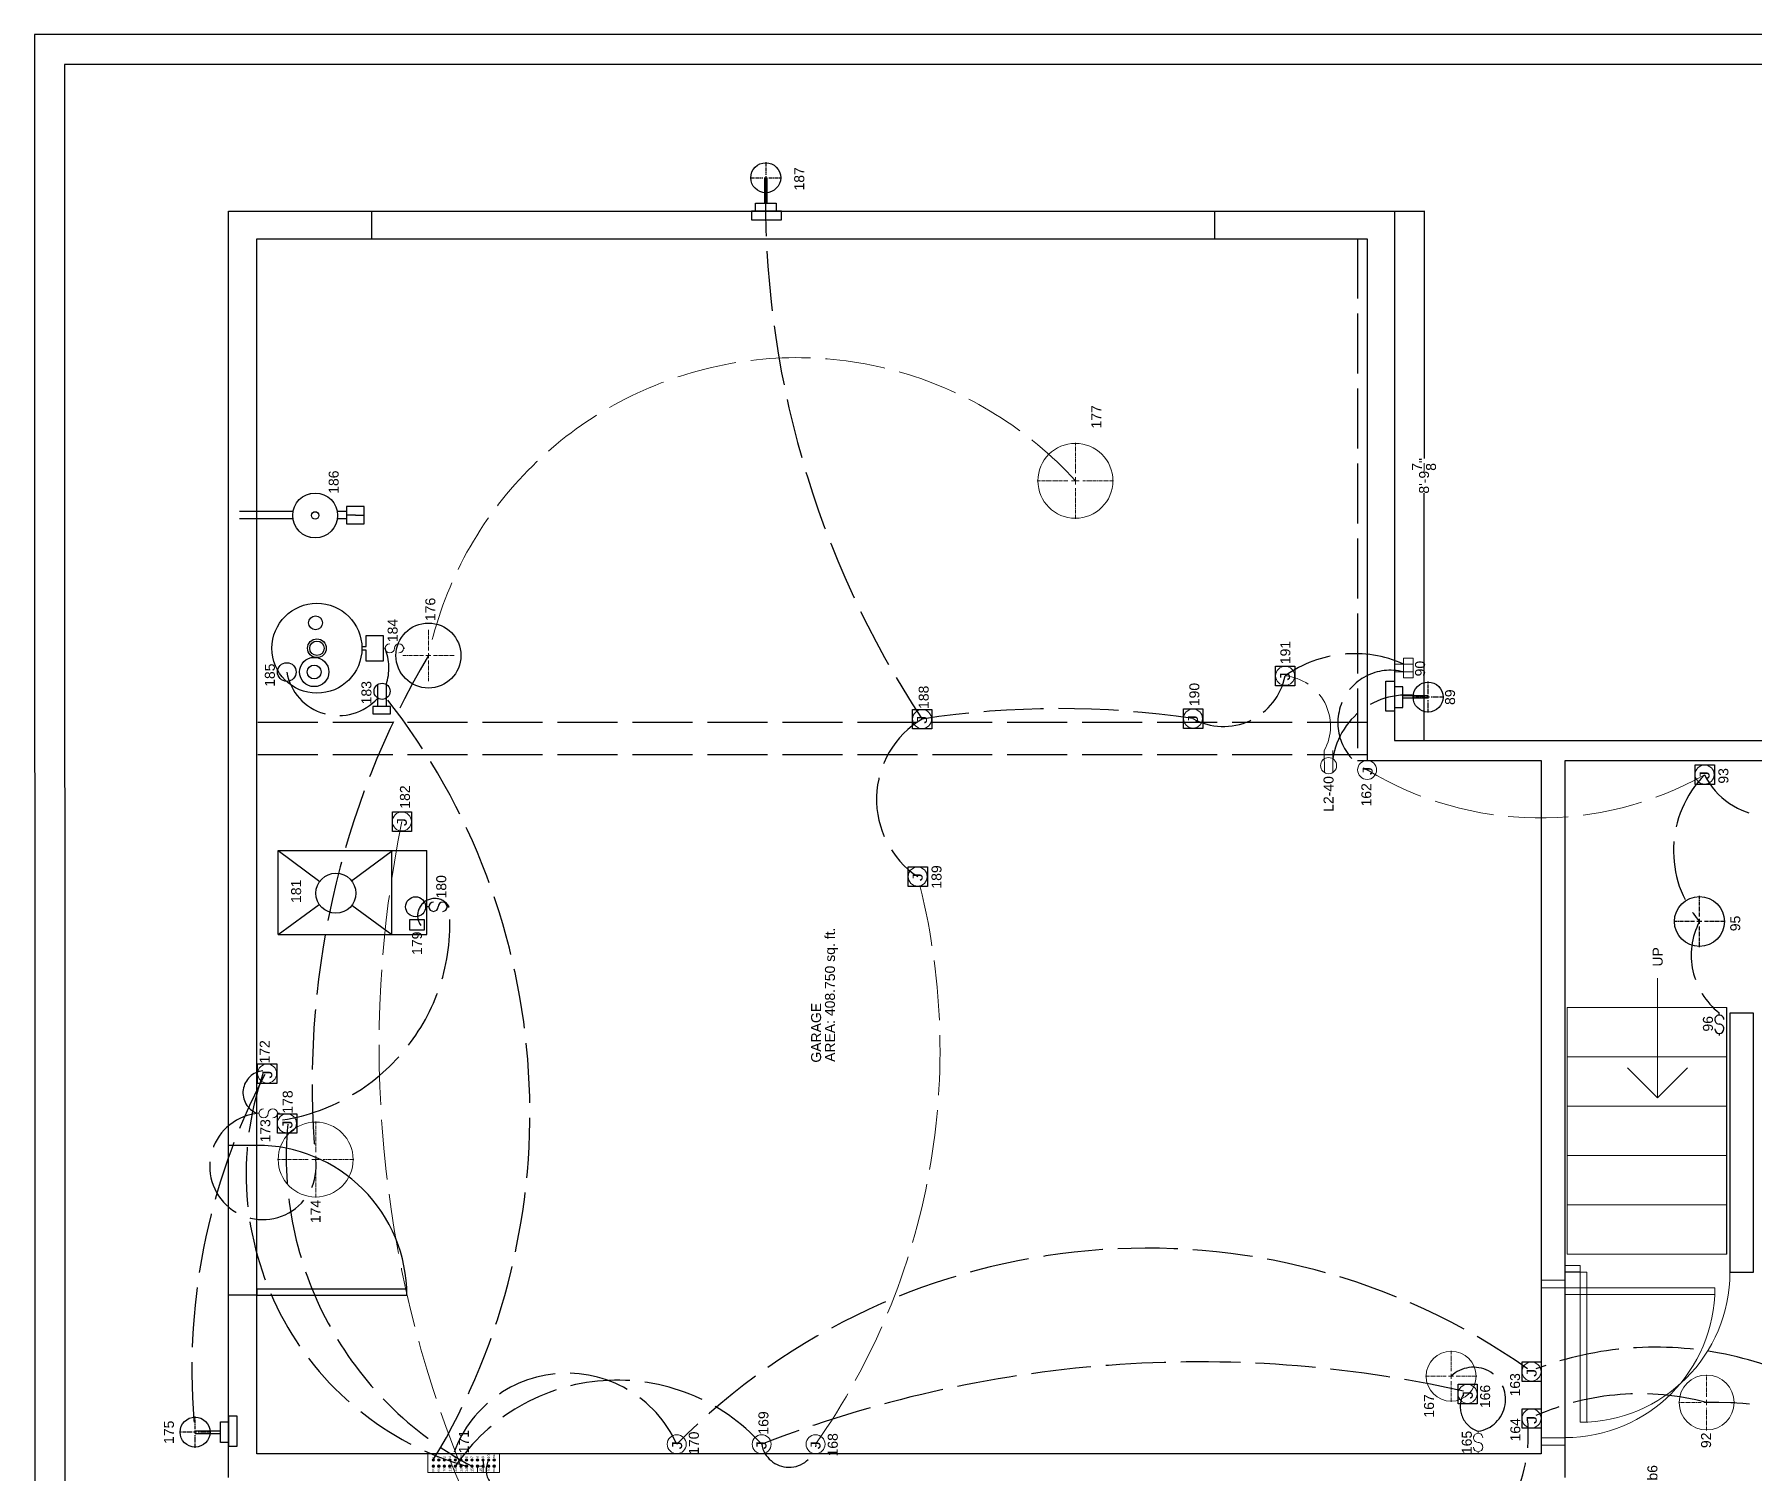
# Model space of a CAD drawing. Header units: inches. Extents: x -601 to 0, y 0 to 495.
# Drawn here: x -600.5 to -256.3, y 207.1 to 495.1 of the extents above; entities that cross this region are included whole.
import ezdxf

# ---------------------------------------------------------------- set-up
doc = ezdxf.new("R2010")
doc.units = ezdxf.units.IN
doc.header["$MEASUREMENT"] = 0
doc.linetypes.add('ACAD_ISO02W100', pattern=[15, 12, -3])
doc.linetypes.add('CENTER2', pattern=[1.125, 0.75, -0.125, 0.125, -0.125])
doc.layers.get('0').update_dxf_attribs({"color": 1, "lineweight": 9})
for name, color, linetype, lineweight in [('00-page-edge', 7, 'Continuous', 9), ('A101-Floorplan-1st-floor', 7, 'Continuous', 9), ('A101-Text', 7, 'Continuous', 9), ('E101-Electrical-1st-floor', 7, 'Continuous', 9)]:
    doc.layers.add(name, color=color, linetype=linetype, lineweight=lineweight)
doc.styles.add('Reg', font='Courier New.ttf', dxfattribs={"height": 1})
doc.styles.add('Small', font='Arial.ttf', dxfattribs={"height": 0.5})
doc.styles.get("Standard").update_dxf_attribs({"font": 'Arial.ttf', "height": 2})
doc.dimstyles.get("Standard").update_dxf_attribs({"dimtxt": 0.18, "dimasz": 0.1175, "dimexe": 0.18, "dimexo": 0.0625, "dimgap": 0.09, "dimtad": 0, "dimtoh": 1, "dimdec": 3, "dimzin": 0, "dimdsep": 46, "dimlunit": 4, "dimtxsty": 'Standard', "dimblk": 'ARCHTICK', "dimblk1": 'ARCHTICK', "dimblk2": 'ARCHTICK', "dimcen": 0.09, "dimadec": 1, "dimazin": 0, "dimtfac": 1, "dimtdec": 3, "dimtofl": 0, "dimtmove": 0, "dimatfit": 3, "dimfxl": 1, "dimtolj": 1, "dimtzin": 0, "dimarcsym": 0})

# ---------------------------------------------------------------- blocks, each defined once
blk = doc.blocks.new('*U12')
at = {"layer": 'E101-Electrical-1st-floor', "color": 0, "linetype": 'CENTER2', "lineweight": 30, "transparency": 16777216}
for p, q in [((-3.12, 0), (-0.6, 0)), ((0, 0.6), (0, 3.12)), ((0.6, 0), (3.12, 0)), ((0, -3.12), (0, -0.6))]:
    blk.add_line(p, q, dxfattribs=at)
at = {"layer": 'E101-Electrical-1st-floor', "color": 0, "linetype": 'Continuous', "lineweight": 30, "transparency": 16777216}
for p, q in [((-0.3, 0), (0.3, 0)), ((0, -0.3), (0, 0.3))]:
    blk.add_line(p, q, dxfattribs=at)
blk = doc.blocks.new('porch-led')
at = {"layer": 'E101-Electrical-1st-floor', "lineweight": 30}
for p, q in [((-2.85, 0, -84.5), (-2.85, 1.75, -84.5)), ((-2.85, 1.75, -84.5), (3.15, 1.75, -84.5)), ((3.15, 0, -84.5), (-2.85, 0, -84.5)), ((-2.08, 0, -84.5), (-2.08, -1.62, -84.5)), ((2.04, 0, -84.5), (-2.08, 0, -84.5)), ((2.04, -1.62, -84.5), (2.04, 0, -84.5)), ((3.15, 1.75, -84.5), (3.15, 0, -84.5)), ((-2.08, -1.62, -84.5), (2.04, -1.62, -84.5)), ((-0.27, -6.7, -84.5), (-0.27, -1.62, -84.5)), ((0.23, -6.7, -84.5), (0.23, -1.62, -84.5))]:
    blk.add_line(p, q, dxfattribs=at)
blk.add_circle((-0.02, -6.7, -84.5), 3, dxfattribs=at)
at = {"layer": 'E101-Electrical-1st-floor', "linetype": 'CENTER2', "lineweight": 30}
blk.add_blockref('*U12', (-0.02, -6.7, -84.5), dxfattribs=at)
blk = doc.blocks.new('driveway-area-led')
at = {"layer": 'E101-Electrical-1st-floor', "lineweight": 30}
for p, q in [((0, 2.82, -94.38), (-1.75, 2.82, -94.38)), ((-1.75, 2.82, -94.38), (-1.75, -3.18, -94.38)), ((0, -3.18, -94.38), (0, 2.82, -94.38)), ((0, 2.06, -94.38), (1.62, 2.06, -94.38)), ((0, -2.06, -94.38), (0, 2.06, -94.38)), ((1.62, 2.06, -94.38), (1.62, -2.06, -94.38)), ((6.7, 0.25, -94.38), (1.62, 0.25, -94.38)), ((-1.75, -3.18, -94.38), (0, -3.18, -94.38)), ((1.62, -2.06, -94.38), (0, -2.06, -94.38)), ((6.7, -0.25, -94.38), (1.62, -0.25, -94.38))]:
    blk.add_line(p, q, dxfattribs=at)
at = {"layer": 'E101-Electrical-1st-floor', "linetype": 'CENTER2', "lineweight": 30}
for p, q in [((6.1, 0, -94.38), (3.58, 0, -94.38)), ((6.7, 3.12, -94.38), (6.7, 0.6, -94.38)), ((9.82, 0, -94.38), (7.3, 0, -94.38)), ((6.7, -0.6, -94.38), (6.7, -3.12, -94.38))]:
    blk.add_line(p, q, dxfattribs=at)
at = {"layer": 'E101-Electrical-1st-floor', "linetype": 'Continuous', "lineweight": 30}
for p, q in [((7, 0, -94.38), (6.4, 0, -94.38)), ((6.7, 0.3, -94.38), (6.7, -0.3, -94.38))]:
    blk.add_line(p, q, dxfattribs=at)
at = {"layer": 'E101-Electrical-1st-floor', "lineweight": 30}
blk.add_circle((6.7, 0, -94.38), 3, dxfattribs=at)
blk = doc.blocks.new('lower-landing-to-garage-door')
at = {"layer": 'A101-Floorplan-1st-floor'}
for p, q in [((30, 0), (28.62, 0)), ((30, 0), (30, -30)), ((28.62, 0), (28.62, -29.97))]:
    blk.add_line(p, q, dxfattribs=at)
blk.add_arc((30, 0), 30, 180, 270, dxfattribs=at)
blk = doc.blocks.new('garage-door-exit-to-trailer')
at = {"layer": 'A101-Floorplan-1st-floor', "lineweight": 30}
for p, q in [((0, 0), (0, -30)), ((1.25, 0), (0, 0)), ((1.25, 0), (1.25, -29.97))]:
    blk.add_line(p, q, dxfattribs=at)
blk.add_arc((0, 0), 30, 270, 0, dxfattribs=at)
blk = doc.blocks.new('spandrel-door')
at = {"layer": 'A101-Floorplan-1st-floor'}
for p, q in [((0, 0), (-30, 0)), ((0, -1.38), (0, 0)), ((0, -1.38), (-29.97, -1.38))]:
    blk.add_line(p, q, dxfattribs=at)
blk.add_arc((0, 0), 30, 180, 270, dxfattribs=at)
blk = doc.blocks.new('*U73')
at = {"layer": 'E101-Electrical-1st-floor', "color": 0, "linetype": 'CENTER2', "transparency": 16777216}
for p, q in [((0, 1.1), (0, 5.62)), ((-5.62, 0), (-1.1, 0)), ((1.1, 0), (5.62, 0)), ((0, -5.62), (0, -1.1))]:
    blk.add_line(p, q, dxfattribs=at)
at = {"layer": 'E101-Electrical-1st-floor', "color": 0, "linetype": 'Continuous', "transparency": 16777216}
for p, q in [((-0.55, 0), (0.55, 0)), ((0, -0.55), (0, 0.55))]:
    blk.add_line(p, q, dxfattribs=at)
blk = doc.blocks.new('L1-landing-led-92')
at = {"layer": 'E101-Electrical-1st-floor'}
blk.add_circle((0, 0, -82.12), 5.5, dxfattribs=at)
at = {"layer": 'E101-Electrical-1st-floor', "linetype": 'CENTER2'}
blk.add_blockref('*U73', (0, 0, -82.12), dxfattribs=at)
blk = doc.blocks.new('L1-switch-165')
at = {"layer": 'E101-Electrical-1st-floor'}
for p, q in [((0.41, 0, -51.62), (0, 0, -51.62)), ((4.08, 0, -51.62), (4.49, 0, -51.62))]:
    blk.add_line(p, q, dxfattribs=at)
for centre, start, end in [((1.32, 0, -51.62), 90, 270), ((3.17, 0, -51.62), 270, 180), ((1.34, 0, -51.62), 270, 0)]:
    blk.add_arc(centre, 0.916, start, end, dxfattribs=at)
blk = doc.blocks.new('L2-duplex-40-to-porch-led')
at = {"layer": 'E101-Electrical-1st-floor'}
for p, q in [((0, 0), (-4.39, -0.01)), ((0, -1.73), (-4.38, -1.74))]:
    blk.add_line(p, q, dxfattribs=at)
blk.add_circle((-3.03, -0.86), 1.61, dxfattribs=at)
blk = doc.blocks.new('L1-switch-173')
at = {"layer": 'E101-Electrical-1st-floor'}
for p, q in [((0, -0.41, -43), (0, 0, -43)), ((0, -4.08, -43), (0, -4.49, -43))]:
    blk.add_line(p, q, dxfattribs=at)
for centre, start, end in [((0, -1.32, -43), 0, 180), ((0, -1.34, -43), 180, 270), ((0, -3.17, -43), 180, 90)]:
    blk.add_arc(centre, 0.916, start, end, dxfattribs=at)
blk = doc.blocks.new('outdoor-led-175')
at = {"layer": 'E101-Electrical-1st-floor', "linetype": 'CENTER2', "lineweight": 30}
for p, q in [((0, 7.3, -104.62), (0, 9.82, -104.62)), ((-3.12, 6.7, -104.62), (-0.6, 6.7, -104.62)), ((0, 3.58, -104.62), (0, 6.1, -104.62)), ((0.6, 6.7, -104.62), (3.12, 6.7, -104.62))]:
    blk.add_line(p, q, dxfattribs=at)
at = {"layer": 'E101-Electrical-1st-floor', "linetype": 'Continuous', "lineweight": 30}
for p, q in [((0, 6.4, -104.62), (0, 7, -104.62)), ((-0.3, 6.7, -104.62), (0.3, 6.7, -104.62))]:
    blk.add_line(p, q, dxfattribs=at)
at = {"layer": 'E101-Electrical-1st-floor', "lineweight": 30}
for p, q in [((-0.25, 6.7, -104.62), (-0.25, 1.62, -104.62)), ((0.25, 6.7, -104.62), (0.25, 1.62, -104.62)), ((-2.82, 0, -104.62), (-2.82, -1.75, -104.62)), ((3.18, 0, -104.62), (-2.82, 0, -104.62)), ((-2.06, 0, -104.62), (-2.06, 1.62, -104.62)), ((-2.06, 1.62, -104.62), (2.06, 1.62, -104.62)), ((2.06, 0, -104.62), (-2.06, 0, -104.62)), ((2.06, 1.62, -104.62), (2.06, 0, -104.62)), ((3.18, -1.75, -104.62), (3.18, 0, -104.62)), ((-2.82, -1.75, -104.62), (3.18, -1.75, -104.62))]:
    blk.add_line(p, q, dxfattribs=at)
blk.add_circle((0, 6.7, -104.62), 3, dxfattribs=at)
blk = doc.blocks.new('L1-arrow')
at = {"lineweight": 5}
for p, q in [((188.32, -365.98), (182.32, -359.98)), ((182.32, -365.98), (164.32, -365.98)), ((182.32, -365.98), (188.32, -365.98)), ((188.32, -365.98), (182.32, -371.98))]:
    blk.add_line(p, q, dxfattribs=at)
blk = doc.blocks.new('L1-ceiling-j-box-163')
at = {"layer": 'E101-Electrical-1st-floor', "lineweight": 30}
for p, q in [((-1.98, 3.77, -99.87), (0, 3.78, -99.87)), ((-1.98, -0.08, -99.87), (-1.98, 3.77, -99.87)), ((0, 3.78, -99.87), (1.93, 3.78, -99.87)), ((1.93, 3.78, -99.87), (1.93, -0.08, -99.87)), ((1.93, -0.08, -99.87), (-1.98, -0.08, -99.87))]:
    blk.add_line(p, q, dxfattribs=at)
at = {"layer": 'E101-Electrical-1st-floor'}
blk.add_circle((0, 1.88, -99.87), 1.9, dxfattribs=at)
at = {"layer": 'E101-Electrical-1st-floor', "lineweight": 5, "style": 'Reg'}
blk.add_text('J', height=2, dxfattribs=at).set_placement((-1.3, 0.86, -99.87))
blk = doc.blocks.new('L1-j-box-164')
at = {"layer": 'E101-Electrical-1st-floor', "lineweight": 30}
for p, q in [((-1.98, 0, -99.87), (-1.98, 3.85, -99.87)), ((-1.98, 3.85, -99.87), (0, 3.85, -99.87)), ((0, 3.85, -99.87), (1.93, 3.85, -99.87)), ((1.93, 3.85, -99.87), (1.93, 0, -99.87)), ((1.93, 0, -99.87), (-1.98, 0, -99.87))]:
    blk.add_line(p, q, dxfattribs=at)
at = {"layer": 'E101-Electrical-1st-floor'}
blk.add_circle((0, 1.95, -99.87), 1.9, dxfattribs=at)
at = {"layer": 'E101-Electrical-1st-floor', "lineweight": 5, "style": 'Reg'}
blk.add_text('J', height=2, dxfattribs=at).set_placement((-1.34, 0.91, -99.87))
blk = doc.blocks.new('L1-gfci-protected-j-box-162')
at = {"layer": 'E101-Electrical-1st-floor'}
blk.add_circle((0, 0, -48.75), 1.9, dxfattribs=at)
at = {"layer": 'E101-Electrical-1st-floor', "lineweight": 5, "style": 'Reg'}
blk.add_text('J', height=2, dxfattribs=at).set_placement((-1.25, -1.11, -48.75))
blk = doc.blocks.new('L1-ceiling-j-box-178')
at = {"layer": 'E101-Electrical-1st-floor', "lineweight": 30}
for p, q in [((-1.98, -1.95, -97.62), (-1.98, 1.9, -97.62)), ((-1.98, 1.9, -97.62), (0, 1.9, -97.62)), ((0, 1.9, -97.62), (1.93, 1.9, -97.62)), ((1.93, 1.9, -97.62), (1.93, -1.95, -97.62)), ((1.93, -1.95, -97.62), (-1.98, -1.95, -97.62))]:
    blk.add_line(p, q, dxfattribs=at)
at = {"layer": 'E101-Electrical-1st-floor'}
blk.add_circle((0, 0, -97.62), 1.9, dxfattribs=at)
at = {"layer": 'E101-Electrical-1st-floor', "lineweight": 5, "style": 'Reg'}
blk.add_text('J', height=2, dxfattribs=at).set_placement((-1.27, -1.1, -97.62))
blk = doc.blocks.new('L1-ceiling-j-box-172')
at = {"layer": 'E101-Electrical-1st-floor', "lineweight": 30}
for p, q in [((-1.98, -1.95, -98.88), (-1.98, 1.9, -98.88)), ((-1.98, 1.9, -98.88), (0, 1.9, -98.88)), ((0, 1.9, -98.88), (1.93, 1.9, -98.88)), ((1.93, 1.9, -98.88), (1.93, -1.95, -98.88)), ((1.93, -1.95, -98.88), (-1.98, -1.95, -98.88))]:
    blk.add_line(p, q, dxfattribs=at)
at = {"layer": 'E101-Electrical-1st-floor'}
blk.add_circle((0, 0, -98.88), 1.9, dxfattribs=at)
at = {"layer": 'E101-Electrical-1st-floor', "lineweight": 5, "style": 'Reg'}
blk.add_text('J', height=2, dxfattribs=at).set_placement((-1.24, -1.02, -98.88))
blk = doc.blocks.new('L1-j-box-182')
at = {"layer": 'E101-Electrical-1st-floor', "lineweight": 30}
for p, q in [((-1.98, -1.95, -100.38), (-1.98, 1.9, -100.38)), ((-1.98, 1.9, -100.38), (0, 1.9, -100.38)), ((0, 1.9, -100.38), (1.93, 1.9, -100.38)), ((1.93, 1.9, -100.38), (1.93, -1.95, -100.38)), ((1.93, -1.95, -100.38), (-1.98, -1.95, -100.38))]:
    blk.add_line(p, q, dxfattribs=at)
at = {"layer": 'E101-Electrical-1st-floor'}
blk.add_circle((0, 0, -100.38), 1.9, dxfattribs=at)
at = {"layer": 'E101-Electrical-1st-floor', "lineweight": 5, "style": 'Reg'}
blk.add_text('J', height=2, dxfattribs=at).set_placement((-1.16, -0.99, -100.38))
blk = doc.blocks.new('water-heater-switch')
at = {"layer": 'E101-Electrical-1st-floor'}
for p, q in [((0, -0.41), (0, 0)), ((0, -4.08), (0, -4.32))]:
    blk.add_line(p, q, dxfattribs=at)
for centre, start, end in [((0, -1.32), 0, 180), ((0, -1.34), 180, 270), ((0, -3.17), 180, 90)]:
    blk.add_arc(centre, 0.916, start, end, dxfattribs=at)
blk = doc.blocks.new('L1-water-heater-184')
at = {"layer": 'E101-Electrical-1st-floor', "lineweight": -3}
blk.add_lwpolyline([(0.37, -9), (0.37, -9.86), (2.56, -9.86), (2.56, -13.25), (-2.56, -13.25), (-2.56, -9.86), (-0.38, -9.86), (-0.38, -9)], dxfattribs=at)
for centre, radius in [((0, 0), 9), ((-4.75, 0.55), 2.93), ((-4.75, 0.55), 1.39), ((0, 0), 1.88), ((0, 0), 1.45), ((5.1, 0.27), 1.39)]:
    blk.add_circle(centre, radius, dxfattribs=at)
blk.add_blockref('water-heater-switch', (0, -13.25), dxfattribs=at)
blk = doc.blocks.new('L1-framing-for-expansion-tank')
at = {"layer": 'A101-Floorplan-1st-floor', "lineweight": -3}
for p, q in [((1, 14.24), (1, 24.95)), ((2.5, 14.22), (2.5, 24.95)), ((1, 3.5), (1, 5.36)), ((1.75, 1.75), (1.75, 3.5)), ((2.5, 3.5), (2.5, 5.38)), ((1.75, 1.75), (1.75, 0))]:
    blk.add_line(p, q, dxfattribs=at)
blk.add_lwpolyline([(0, 0), (3.5, 0), (3.5, 3.5), (0, 3.5)], close=True, dxfattribs=at)
blk.add_lwpolyline([(0, 0), (3.5, 0), (3.5, 3.5), (0, 3.5)], close=True, dxfattribs=at)
blk = doc.blocks.new('L1-expansion-tank-186-reference')
at = {"layer": 'A101-Floorplan-1st-floor', "lineweight": -3}
for radius in [4.49, 0.75]:
    blk.add_circle((388.22, -77.44), radius, dxfattribs=at)
blk = doc.blocks.new('L1-water-heater-184-reference')
at = {"layer": 'A101-Floorplan-1st-floor'}
for p, q in [((0, -13.66), (0, -13.25)), ((0, -17.33), (0, -17.57))]:
    blk.add_line(p, q, dxfattribs=at)
at = {"layer": 'A101-Floorplan-1st-floor', "lineweight": -3}
blk.add_lwpolyline([(0.37, -9), (0.37, -9.86), (2.56, -9.86), (2.56, -13.25), (-2.56, -13.25), (-2.56, -9.86), (-0.38, -9.86), (-0.38, -9)], dxfattribs=at)
for centre, radius in [((0, 0), 9), ((-4.75, 0.55), 2.93), ((-4.75, 0.55), 1.39), ((0, 0), 1.88), ((0, 0), 1.45), ((5.1, 0.27), 1.39)]:
    blk.add_circle(centre, radius, dxfattribs=at)
at = {"layer": 'A101-Floorplan-1st-floor'}
for centre, start, end in [((0, -14.57), 0, 180), ((0, -14.59), 180, 270), ((0, -16.42), 180, 90)]:
    blk.add_arc(centre, 0.916, start, end, dxfattribs=at)
blk = doc.blocks.new('L1-ceiling-j-box-188')
at = {"layer": 'E101-Electrical-1st-floor', "lineweight": 30}
for p, q in [((-1.98, -1.95, -96.38), (-1.98, 1.9, -96.38)), ((-1.98, 1.9, -96.38), (0, 1.9, -96.38)), ((0, 1.9, -96.38), (1.93, 1.9, -96.38)), ((1.93, 1.9, -96.38), (1.93, -1.95, -96.38)), ((1.93, -1.95, -96.38), (-1.98, -1.95, -96.38))]:
    blk.add_line(p, q, dxfattribs=at)
at = {"layer": 'E101-Electrical-1st-floor'}
blk.add_circle((0, 0, -96.38), 1.9, dxfattribs=at)
at = {"layer": 'E101-Electrical-1st-floor', "lineweight": 5, "style": 'Reg'}
blk.add_text('J', height=2, dxfattribs=at).set_placement((-1.16, -0.99, -96.38))
blk = doc.blocks.new('L1-ceiling-j-box-189')
at = {"layer": 'E101-Electrical-1st-floor', "lineweight": 30}
for p, q in [((-1.98, -1.95, -101.5), (-1.98, 1.9, -101.5)), ((-1.98, 1.9, -101.5), (0, 1.9, -101.5)), ((0, 1.9, -101.5), (1.93, 1.9, -101.5)), ((1.93, 1.9, -101.5), (1.93, -1.95, -101.5)), ((1.93, -1.95, -101.5), (-1.98, -1.95, -101.5))]:
    blk.add_line(p, q, dxfattribs=at)
at = {"layer": 'E101-Electrical-1st-floor'}
blk.add_circle((0, 0, -101.5), 1.9, dxfattribs=at)
at = {"layer": 'E101-Electrical-1st-floor', "lineweight": 5, "style": 'Reg'}
blk.add_text('J', height=2, dxfattribs=at).set_placement((-1.16, -0.99, -101.5))
blk = doc.blocks.new('L1-j-box-168')
at = {"layer": 'E101-Electrical-1st-floor'}
blk.add_circle((0, 0, -74.5), 1.9, dxfattribs=at)
at = {"layer": 'E101-Electrical-1st-floor', "lineweight": 5, "style": 'Reg'}
blk.add_text('J', height=2, dxfattribs=at).set_placement((-1.26, -0.99, -74.5))
blk = doc.blocks.new('L1-j-box-169')
at = {"layer": 'E101-Electrical-1st-floor'}
blk.add_circle((0, 0, -58), 1.9, dxfattribs=at)
at = {"layer": 'E101-Electrical-1st-floor', "lineweight": 5, "style": 'Reg'}
blk.add_text('J', height=2, dxfattribs=at).set_placement((-1.26, -0.96, -58))
blk = doc.blocks.new('L1-Furnace-181')
at = {"layer": 'E101-Electrical-1st-floor', "lineweight": -3, "elevation": -22.75}
blk.add_lwpolyline([(-4.59, -1.75), (-2.59, -1.75), (-2.59, 1.25), (-4.59, 1.25)], close=True, dxfattribs=at)
blk = doc.blocks.new('L1-furnace-181-reference')
at = {"layer": 'A101-Floorplan-1st-floor', "lineweight": -3}
for p, q in [((0, 29.75), (6.04, 21.52)), ((0, 29.75), (0, 0)), ((16.8, 29.75), (16.8, 0)), ((10.77, 15.08), (16.8, 6.87)), ((0, 0), (16.8, 0))]:
    blk.add_line(p, q, dxfattribs=at)
for points in [[(0, 29.75), (16.8, 29.75), (10.65, 21.42)], [(5.89, 14.99), (-0.01, 7), (16.8, 7)]]:
    blk.add_lwpolyline(points, dxfattribs=at)
for centre, radius in [((8.27, 18.2), 4), ((5.56, 2.25), 2)]:
    blk.add_circle(centre, radius, dxfattribs=at)
at = {"layer": 'A101-Floorplan-1st-floor', "lineweight": 5}
blk.add_blockref('L1-Furnace-181', (5.56, 2.25, 22.75), dxfattribs=at)
blk = doc.blocks.new('L1-ceiling-led-176')
at = {"layer": 'E101-Electrical-1st-floor', "linetype": 'CENTER2'}
for p, q in [((0, 1, -100.88), (0, 5.12, -100.88)), ((-5.12, 0, -100.88), (-1, 0, -100.88)), ((1, 0, -100.88), (5.12, 0, -100.88)), ((0, -5.12, -100.88), (0, -1, -100.88))]:
    blk.add_line(p, q, dxfattribs=at)
at = {"layer": 'E101-Electrical-1st-floor', "linetype": 'Continuous'}
for p, q in [((-0.5, 0, -100.88), (0.5, 0, -100.88)), ((0, -0.5, -100.88), (0, 0.5, -100.88))]:
    blk.add_line(p, q, dxfattribs=at)
blk = doc.blocks.new('L1-garage-ceiling-led-176')
at = {"layer": 'E101-Electrical-1st-floor', "lineweight": -3}
blk.add_circle((0, 0, -100.88), 6.5, dxfattribs=at)
at = {"lineweight": -3}
blk.add_blockref('L1-ceiling-led-176', (0, 0), dxfattribs=at)
blk = doc.blocks.new('*U309')
at = {"layer": 'E101-Electrical-1st-floor', "color": 0, "linetype": 'CENTER2', "transparency": 16777216}
for p, q in [((0, 1.5), (0, 7.62)), ((-7.62, 0), (-1.5, 0)), ((1.5, 0), (7.62, 0)), ((0, -7.62), (0, -1.5))]:
    blk.add_line(p, q, dxfattribs=at)
at = {"layer": 'E101-Electrical-1st-floor', "color": 0, "linetype": 'Continuous', "transparency": 16777216}
for p, q in [((-0.75, 0), (0.75, 0)), ((0, -0.75), (0, 0.75))]:
    blk.add_line(p, q, dxfattribs=at)
blk = doc.blocks.new('L1-garage-ceiling-led-174')
at = {"layer": 'E101-Electrical-1st-floor'}
blk.add_circle((0, 0, -98.88), 7.5, dxfattribs=at)
at = {"layer": 'E101-Electrical-1st-floor', "linetype": 'CENTER2'}
blk.add_blockref('*U309', (0, 0, -98.88), dxfattribs=at)
blk = doc.blocks.new('*U311')
at = {"layer": 'E101-Electrical-1st-floor', "color": 0, "linetype": 'CENTER2', "transparency": 16777216}
for p, q in [((0, 1), (0, 5.12)), ((-5.12, 0), (-1, 0)), ((1, 0), (5.12, 0)), ((0, -5.12), (0, -1))]:
    blk.add_line(p, q, dxfattribs=at)
at = {"layer": 'E101-Electrical-1st-floor', "color": 0, "linetype": 'Continuous', "transparency": 16777216}
for p, q in [((-0.5, 0), (0.5, 0)), ((0, -0.5), (0, 0.5))]:
    blk.add_line(p, q, dxfattribs=at)
blk = doc.blocks.new('L1-garage-ceiling-led-167')
at = {"layer": 'E101-Electrical-1st-floor'}
blk.add_circle((0, 0, -100.88), 5, dxfattribs=at)
at = {"layer": 'E101-Electrical-1st-floor', "linetype": 'CENTER2'}
blk.add_blockref('*U311', (0, 0, -100.88), dxfattribs=at)
blk = doc.blocks.new('L1-garage-ceiling-led-177')
at = {"layer": 'E101-Electrical-1st-floor', "linetype": 'CENTER2'}
for p, q in [((0, 1.5, -96.25), (0, 7.62, -96.25)), ((-7.62, 0, -96.25), (-1.5, 0, -96.25)), ((1.5, 0, -96.25), (7.62, 0, -96.25)), ((0, -7.62, -96.25), (0, -1.5, -96.25))]:
    blk.add_line(p, q, dxfattribs=at)
at = {"layer": 'E101-Electrical-1st-floor', "linetype": 'Continuous'}
for p, q in [((-0.75, 0, -96.25), (0.75, 0, -96.25)), ((0, -0.75, -96.25), (0, 0.75, -96.25))]:
    blk.add_line(p, q, dxfattribs=at)
at = {"layer": 'E101-Electrical-1st-floor'}
blk.add_circle((0, 0, -96.25), 7.5, dxfattribs=at)
blk = doc.blocks.new('L1-ceiling-j-box-166')
at = {"layer": 'E101-Electrical-1st-floor', "lineweight": 30}
for p, q in [((-1.98, -1.95, -100.12), (-1.98, 1.9, -100.12)), ((-1.98, 1.9, -100.12), (0, 1.9, -100.12)), ((0, 1.9, -100.12), (1.93, 1.9, -100.12)), ((1.93, 1.9, -100.12), (1.93, -1.95, -100.12)), ((1.93, -1.95, -100.12), (-1.98, -1.95, -100.12))]:
    blk.add_line(p, q, dxfattribs=at)
at = {"layer": 'E101-Electrical-1st-floor'}
blk.add_circle((0, 0, -100.12), 1.9, dxfattribs=at)
at = {"layer": 'E101-Electrical-1st-floor', "lineweight": 5, "style": 'Reg'}
blk.add_text('J', height=2, dxfattribs=at).set_placement((-1.27, -1.05, -100.12))
blk = doc.blocks.new('L1-ceiling-j-box-190')
at = {"layer": 'E101-Electrical-1st-floor', "lineweight": 30}
for p, q in [((-1.98, -1.95, -96.88), (-1.98, 1.9, -96.88)), ((-1.98, 1.9, -96.88), (0, 1.9, -96.88)), ((0, 1.9, -96.88), (1.93, 1.9, -96.88)), ((1.93, 1.9, -96.88), (1.93, -1.95, -96.88)), ((1.93, -1.95, -96.88), (-1.98, -1.95, -96.88))]:
    blk.add_line(p, q, dxfattribs=at)
at = {"layer": 'E101-Electrical-1st-floor'}
blk.add_circle((0, 0, -96.88), 1.9, dxfattribs=at)
at = {"layer": 'E101-Electrical-1st-floor', "lineweight": 5, "style": 'Reg'}
blk.add_text('J', height=2, dxfattribs=at).set_placement((-1.16, -0.99, -96.88))
blk = doc.blocks.new('L1-ceiling-j-box-191')
at = {"layer": 'E101-Electrical-1st-floor', "lineweight": 30}
for p, q in [((-1.98, -1.95, -84.5), (-1.98, 1.9, -84.5)), ((-1.98, 1.9, -84.5), (0, 1.9, -84.5)), ((0, 1.9, -84.5), (1.93, 1.9, -84.5)), ((1.93, 1.9, -84.5), (1.93, -1.95, -84.5)), ((1.93, -1.95, -84.5), (-1.98, -1.95, -84.5))]:
    blk.add_line(p, q, dxfattribs=at)
at = {"layer": 'E101-Electrical-1st-floor'}
blk.add_circle((0, 0, -84.5), 1.9, dxfattribs=at)
at = {"layer": 'E101-Electrical-1st-floor', "lineweight": 5, "style": 'Reg'}
blk.add_text('J', height=2, dxfattribs=at).set_placement((-1.16, -0.99, -84.5))
blk = doc.blocks.new('L1-front-porch-gfci-duplex-90')
at = {"layer": 'E101-Electrical-1st-floor'}
for p, q in [((0, 0, -25.5), (0, -3.72, -25.5)), ((1.57, 0, -25.5), (1.57, -3.72, -25.5)), ((-1.18, -3.72, -25.5), (-1.18, -1.79, -25.5)), ((2.75, -1.79, -25.5), (-1.18, -1.79, -25.5)), ((2.75, -1.79, -25.5), (2.75, -3.72, -25.5)), ((2.75, -3.72, -25.5), (-1.18, -3.72, -25.5))]:
    blk.add_line(p, q, dxfattribs=at)
blk = doc.blocks.new('L1-spandrel-ceiling-j-box-93')
at = {"layer": 'E101-Electrical-1st-floor', "lineweight": 30}
for p, q in [((-1.98, -1.95, -39.88), (-1.98, 1.9, -39.88)), ((-1.98, 1.9, -39.88), (0, 1.9, -39.88)), ((0, 1.9, -39.88), (1.93, 1.9, -39.88)), ((1.93, 1.9, -39.88), (1.93, -1.95, -39.88)), ((1.93, -1.95, -39.88), (-1.98, -1.95, -39.88))]:
    blk.add_line(p, q, dxfattribs=at)
at = {"layer": 'E101-Electrical-1st-floor'}
blk.add_circle((0, 0, -39.88), 1.9, dxfattribs=at)
at = {"layer": 'E101-Electrical-1st-floor', "lineweight": 5, "style": 'Reg'}
blk.add_text('J', height=2, dxfattribs=at).set_placement((-1.16, -0.99, -39.88))
blk = doc.blocks.new('*U319')
at = {"layer": 'E101-Electrical-1st-floor', "color": 0, "linetype": 'CENTER2', "lineweight": -3, "transparency": 16777216}
for p, q in [((0, 1), (0, 5.12)), ((-5.12, 0), (-1, 0)), ((1, 0), (5.12, 0)), ((0, -5.12), (0, -1))]:
    blk.add_line(p, q, dxfattribs=at)
at = {"layer": 'E101-Electrical-1st-floor', "color": 0, "linetype": 'Continuous', "lineweight": -3, "transparency": 16777216}
for p, q in [((-0.5, 0), (0.5, 0)), ((0, -0.5), (0, 0.5))]:
    blk.add_line(p, q, dxfattribs=at)
blk = doc.blocks.new('L1-spandrel-ceiling-led-95')
at = {"layer": 'E101-Electrical-1st-floor', "lineweight": -3}
blk.add_circle((0, 0, -39.38), 5, dxfattribs=at)
at = {"layer": 'E101-Electrical-1st-floor', "linetype": 'CENTER2', "lineweight": -3}
blk.add_blockref('*U319', (0, 0, -39.38), dxfattribs=at)
blk = doc.blocks.new('L1-spandrel-basic-switch-96')
at = {"layer": 'E101-Electrical-1st-floor', "lineweight": -3}
for p, q in [((-4.08, 0, -39.38), (-4.49, 0, -39.38)), ((-0.41, 0, -39.38), (0, 0, -39.38))]:
    blk.add_line(p, q, dxfattribs=at)
for centre, start, end in [((-3.17, 0, -39.38), 90, 270), ((-1.32, 0, -39.38), 270, 180), ((-3.15, 0, -39.38), 270, 0)]:
    blk.add_arc(centre, 0.916, start, end, dxfattribs=at)
blk = doc.blocks.new('L1-186')
at = {"layer": 'A101-Floorplan-1st-floor', "lineweight": -3}
for radius in [4.49, 0.75]:
    blk.add_circle((0, 0), radius, dxfattribs=at)
blk = doc.blocks.new('L1-186-expansion-tank')
at = {"layer": 'E101-Electrical-1st-floor', "lineweight": -3}
for radius in [4.49, 0.75]:
    blk.add_circle((0, 0), radius, dxfattribs=at)
blk = doc.blocks.new('_ArchTick')
at = {"color": 0, "linetype": 'ByBlock', "lineweight": 30, "const_width": 0.15}
blk.add_lwpolyline([(-0.5, -0.5), (0.5, 0.5)], dxfattribs=at)
blk = doc.blocks.new('*D456')
at = {"layer": 'A101-Text', "color": 0, "lineweight": -2, "transparency": 16777216}
for p, q in [((-328.27, 459.75), (-322.27, 459.75)), ((-322.45, 459.75), (-322.45, 410.26)), ((-322.45, 353.82), (-322.45, 403.31)), ((-328.27, 353.82), (-322.27, 353.82))]:
    blk.add_line(p, q, dxfattribs=at)
at = {"layer": 'A101-Text', "color": 0, "lineweight": -2, "transparency": 16777216, "xscale": 0.1175, "yscale": 0.1175, "zscale": 0.1175}
for p, rotation in [((-322.45, 459.75), 90), ((-322.45, 353.82), 270)]:
    blk.add_blockref('_ArchTick', p, dxfattribs=dict(at, rotation=rotation))
at = {"layer": 'A101-Text', "color": 0, "lineweight": 5, "transparency": 16777216, "insert": (-322.45, 406.78), "char_height": 2, "attachment_point": 5, "rotation": 90}
blk.add_mtext('\\A1;8\'-9{\\H1x;\\S7/8;}"', dxfattribs=at)
blk = doc.blocks.new('GE-125A-subpanel-171')
at = {"lineweight": 5}
for p, q in [((0, -14.38, -48.5), (0, 0, -48.5)), ((0, 0, -48.5), (3.75, 0, -48.5)), ((3.75, -15.19, -48.5), (3.75, 0.81, -48.5)), ((1, -1.11, -48.5), (1.5, -1.11, -48.5)), ((1, -2.21, -48.5), (1.5, -2.21, -48.5)), ((1, -3.32, -48.5), (1.5, -3.32, -48.5)), ((1.25, -1.36, -48.5), (1.25, -0.86, -48.5)), ((1.25, -2.46, -48.5), (1.25, -1.96, -48.5)), ((1.25, -3.57, -48.5), (1.25, -3.07, -48.5)), ((2.25, -1.11, -48.5), (2.75, -1.11, -48.5)), ((2.25, -2.21, -48.5), (2.75, -2.21, -48.5)), ((2.25, -3.32, -48.5), (2.75, -3.32, -48.5)), ((2.5, -1.36, -48.5), (2.5, -0.86, -48.5)), ((2.5, -2.46, -48.5), (2.5, -1.96, -48.5)), ((2.5, -3.57, -48.5), (2.5, -3.07, -48.5)), ((1, -4.42, -48.5), (1.5, -4.42, -48.5)), ((1, -5.53, -48.5), (1.5, -5.53, -48.5)), ((1, -6.64, -48.5), (1.5, -6.64, -48.5)), ((1.25, -4.67, -48.5), (1.25, -4.17, -48.5)), ((1.25, -5.78, -48.5), (1.25, -5.28, -48.5)), ((1.25, -6.89, -48.5), (1.25, -6.39, -48.5)), ((2.25, -4.42, -48.5), (2.75, -4.42, -48.5)), ((2.25, -5.53, -48.5), (2.75, -5.53, -48.5)), ((2.25, -6.64, -48.5), (2.75, -6.64, -48.5)), ((2.5, -4.67, -48.5), (2.5, -4.17, -48.5)), ((2.5, -5.78, -48.5), (2.5, -5.28, -48.5)), ((2.5, -6.89, -48.5), (2.5, -6.39, -48.5)), ((1.25, -9.96, -48.5), (0, -9.96, -48.5)), ((0, -9.96, -48.5), (0, -11.06, -48.5)), ((1, -7.74, -48.5), (1.5, -7.74, -48.5)), ((1, -8.85, -48.5), (1.5, -8.85, -48.5)), ((1, -9.96, -48.5), (1.5, -9.96, -48.5)), ((1.25, -7.99, -48.5), (1.25, -7.49, -48.5)), ((1.25, -9.1, -48.5), (1.25, -8.6, -48.5)), ((1.25, -10.21, -48.5), (1.25, -9.71, -48.5)), ((1.25, -11.06, -48.5), (1.25, -9.96, -48.5)), ((2.25, -7.74, -48.5), (2.75, -7.74, -48.5)), ((2.25, -8.85, -48.5), (2.75, -8.85, -48.5)), ((2.25, -9.96, -48.5), (2.75, -9.96, -48.5)), ((2.5, -7.99, -48.5), (2.5, -7.49, -48.5)), ((2.5, -9.1, -48.5), (2.5, -8.6, -48.5)), ((2.5, -10.21, -48.5), (2.5, -9.71, -48.5)), ((0, -11.06, -48.5), (1.25, -11.06, -48.5)), ((1, -11.06, -48.5), (1.5, -11.06, -48.5)), ((1, -12.17, -48.5), (1.5, -12.17, -48.5)), ((1, -13.27, -48.5), (1.5, -13.27, -48.5)), ((1.25, -11.31, -48.5), (1.25, -10.81, -48.5)), ((1.25, -12.42, -48.5), (1.25, -11.92, -48.5)), ((1.25, -13.52, -48.5), (1.25, -13.02, -48.5)), ((2.25, -11.06, -48.5), (2.75, -11.06, -48.5)), ((2.25, -12.17, -48.5), (2.75, -12.17, -48.5)), ((2.25, -13.27, -48.5), (2.75, -13.27, -48.5)), ((2.5, -11.31, -48.5), (2.5, -10.81, -48.5)), ((2.5, -12.42, -48.5), (2.5, -11.92, -48.5)), ((2.5, -13.52, -48.5), (2.5, -13.02, -48.5)), ((0, -14.38, -48.5), (3.75, -14.38, -48.5))]:
    blk.add_line(p, q, dxfattribs=at)
for centre in [(1.25, -1.11, -48.5), (1.25, -2.21, -48.5), (1.25, -3.32, -48.5), (2.5, -1.11, -48.5), (2.5, -2.21, -48.5), (2.5, -3.32, -48.5), (1.25, -4.42, -48.5), (1.25, -5.53, -48.5), (1.25, -6.64, -48.5), (2.5, -4.42, -48.5), (2.5, -5.53, -48.5), (2.5, -6.64, -48.5), (1.25, -7.74, -48.5), (1.25, -8.85, -48.5), (1.25, -9.96, -48.5), (2.5, -7.74, -48.5), (2.5, -8.85, -48.5), (2.5, -9.96, -48.5), (1.25, -11.06, -48.5), (1.25, -12.17, -48.5), (1.25, -13.27, -48.5), (2.5, -11.06, -48.5), (2.5, -12.17, -48.5), (2.5, -13.27, -48.5)]:
    blk.add_circle(centre, 0.25, dxfattribs=at)
at = {"lineweight": 5, "style": 'Small'}
for s, p in [('nc', (0.13, -1.28, -48.5)), ('nc', (0.13, -2.39, -48.5)), ('nc', (0.14, -3.49, -48.5)), ('1', (2.77, -1.36, -48.5)), ('3', (2.83, -3.59, -48.5)), ('2', (2.83, -2.47, -48.5)), ('13', (0.1, -6.92, -48.5)), ('12', (0.12, -5.79, -48.5)), ('11', (0.18, -4.7, -48.5)), ('4', (2.85, -4.67, -48.5)), ('5', (2.84, -5.79, -48.5)), ('nc', (2.87, -6.81, -48.5)), ('14', (0.11, -8, -48.5)), ('15', (0.11, -9.11, -48.5)), ('16', (0.12, -10.82, -48.5)), ('6', (2.85, -8.02, -48.5)), ('7', (2.86, -9.11, -48.5)), ('8', (2.88, -10.2, -48.5)), ('nc', (0.13, -13.46, -48.5)), ('nc', (0.14, -12.36, -48.5)), ('10', (2.83, -12.42, -48.5)), ('9', (2.87, -11.28, -48.5)), ('nc', (2.86, -13.46, -48.5))]:
    blk.add_text(s, height=0.5, dxfattribs=at).set_placement(p)

msp = doc.modelspace()

# ---------------------------------------------------------------- linework, layer by layer
at = {"layer": '00-page-edge', "lineweight": -3}
for p, q in [((-600.5279, 495.1368), (-600.3613, 0)), ((0, 495.1368), (-600.5279, 495.1368)), ((-62.2738, 489.1368), (-594.5259, 489.1368)), ((-594.5259, 489.1368), (-594.3616, 6))]:
    msp.add_line(p, q, dxfattribs=at)
at = {"layer": 'A101-Floorplan-1st-floor', "lineweight": -3}
for p, q in [((-561.6786, 206.3187), (-561.6786, 459.7508)), ((-561.6786, 459.7508), (-328.3349, 459.7508)), ((-532.9911, 454.2508), (-532.9911, 459.7508)), ((-364.3036, 454.2508), (-364.3036, 459.7508)), ((-328.3349, 459.7508), (-328.3349, 353.8173)), ((-328.3349, 353.8173), (-81.5552, 353.8173)), ((-294.2342, 206.3187), (-294.2342, 349.8187)), ((-294.2342, 349.8187), (-223.453, 349.8187)), ((-261.8592, 251.0048), (-261.8592, 300.3798)), ((-555.9911, 272.7821), (-561.6786, 272.7821)), ((-291.2342, 247.3701), (-294.2342, 247.3701)), ((-555.9911, 242.7861), (-561.6786, 242.7861))]:
    msp.add_line(p, q, dxfattribs=at)
at = {"layer": 'A101-Floorplan-1st-floor', "linetype": 'ACAD_ISO02W100', "lineweight": -3}
for p, q in [((-335.7411, 454.2508), (-335.7411, 349.8187)), ((-333.8349, 357.4437), (-555.9911, 357.4437)), ((-333.8349, 350.9437), (-555.9911, 350.9437))]:
    msp.add_line(p, q, dxfattribs=at)
at = {"layer": 'A101-Floorplan-1st-floor', "lineweight": 5}
for p, q in [((-293.7967, 300.3798), (-293.7967, 251.0048)), ((-261.8592, 300.3798), (-293.7967, 300.3798)), ((-261.8592, 290.5048), (-293.7967, 290.5048)), ((-261.8592, 280.6298), (-293.7967, 280.6298)), ((-261.8592, 270.7548), (-293.7967, 270.7548)), ((-261.8592, 260.8798), (-293.7967, 260.8798)), ((-291.2342, 248.7451), (-294.2342, 248.7451)), ((-261.8592, 251.0048), (-293.7967, 251.0048)), ((-291.2342, 247.3701), (-291.2342, 248.7451)), ((-294.2342, 245.7878), (-298.9842, 245.7878)), ((-294.2342, 244.2878), (-298.9842, 244.2878)), ((-298.9842, 214.2563), (-294.2342, 214.2563)), ((-298.9842, 212.7563), (-294.2342, 212.7563))]:
    msp.add_line(p, q, dxfattribs=at)
at = {"layer": 'A101-Floorplan-1st-floor', "lineweight": -3}
msp.add_lwpolyline([(-335.7411, 349.8187), (-298.9842, 349.8187), (-298.9842, 211.0687), (-555.9911, 211.0687), (-555.9911, 454.2508), (-333.8349, 454.2508), (-333.8349, 349.8187)], dxfattribs=at)
for points in [[(-532.7724, 359.1248), (-529.2724, 359.1248), (-529.2724, 360.6248), (-532.7724, 360.6248)], [(-256.4842, 247.3701), (-256.4842, 299.2672), (-261.2342, 299.2672), (-261.2342, 247.3701)]]:
    msp.add_lwpolyline(points, close=True, dxfattribs=at)
at = {"layer": 'E101-Electrical-1st-floor', "lineweight": -3}
for p, q in [((-531.8299, 360.6248), (-531.8299, 365.0067)), ((-530.0994, 360.6248), (-530.0994, 365.0163)), ((-521.5887, 320.5321), (-521.9943, 320.5321)), ((-517.9113, 320.5321), (-517.5059, 320.5321))]:
    msp.add_line(p, q, dxfattribs=at)
for centre, radius in [((-550.0204, 367.5197), 1.8695), ((-530.9572, 363.6571), 1.6072)]:
    msp.add_circle(centre, radius, dxfattribs=at)
at = {"layer": 'E101-Electrical-1st-floor'}
msp.add_circle((-471.9911, 212.9663), 1.8976, dxfattribs=at)
at = {"layer": 'E101-Electrical-1st-floor', "linetype": 'ACAD_ISO02W100', "lineweight": -3}
for centre, radius, start, end in [((-265.4889, 462.25), 188.745, 178.633577, 213.49077), ((-540.6929, 368.3041), 11.092, 342.757692, 20.969281), ((-376.3004, 285.3415), 168.6451, 149.545995, 185.238571), ((-336.3342, 347.1482), 24.0391, 65.976439, 125.346049), ((-539.669, 369.2974), 10.5029, 189.744974, 318.276908), ((-362.5732, 369.1789), 12.5678, 240.935353, 348.885597), ((-329.1812, 357.3534), 10.5178, 75.49911, 243.739066), ((-635.7191, 279.2596), 134.3535, 328.878659, 38.174422), ((-325.982, 348.0661), 14.8386, 72.964763, 171.979659), ((-413.3424, 342.0571), 18.6728, 120.777499, 236.043372), ((-395.4783, 179.0342), 181.1529, 81.492461, 98.705679), ((-250.7134, 331.7087), 21.8073, 135.609549, 220.351827), ((-253.2247, 353.222), 14.4928, 205.582397, 326.941857), ((-557.1794, 317.1716), 39.8157, 279.115358, 4.841557), ((-520.4322, 318.7706), 3.4156, 31.046071, 215.126635), ((-254.307, 310.8277), 14.6757, 152.567175, 231.915958), ((-443.1953, 228.1013), 125.8268, 152.097377, 185.797216), ((-554.3808, 283.3059), 4.4163, 95.282505, 248.614551), ((-497.24, 267.1278), 60.9284, 160.895981, 253.969216), ((-554.7976, 268.5786), 10.6443, 94.245217, 7.368479), ((-479.973, 270.498), 70.1665, 174.658835, 241.958179), ((-377.9272, 119.8269), 132.3744, 54.848465, 135.282954), ((-276.0477, 163.5229), 68.8605, 46.276787, 110.409952), ((-367.3609, -11.8894), 241.3278, 77.363963, 111.291744), ((-312.5533, 221.93), 6.4413, 278.365841, 133.93276), ((-493.9451, 203.1035), 24.0677, 24.191976, 166.874866), ((-483.9112, 186.7505), 39.0338, 42.192049, 146.016275), ((-310.0492, 220.4729), 5.1594, 151.387068, 252.31919), ((-279.2196, 171.2507), 51.8117, 75.093531, 113.719969), ((-264.7179, 135.512), 85.8147, 65.001416, 90.783569), ((-331.7147, 215.0258), 30.1418, 297.619286, 5.731244), ((-449.5182, 213.9051), 5.5529, 189.733834, 349.261972), ((-681.6904, 182.7549), 173.0723, 343.651088, 8.996427), ((-505.7957, 207.8283), 4.3299, 152.632696, 266.870264)]:
    msp.add_arc(centre, radius, start, end, dxfattribs=at)
at = {"layer": 'E101-Electrical-1st-floor', "linetype": 'ACAD_ISO02W100', "lineweight": 5}
for centre, radius, start, end in [((-447.9635, 355.0526), 75.3823, 42.30169, 167.927514), ((-351.2848, 356.6838), 10.1264, 331.259964, 84.084357), ((-299.2458, 405.2952), 66.9939, 238.915499, 299.460418), ((-307.4698, 292.6514), 224.0759, 168.428229, 202.039269), ((-556.6043, 291.8214), 137.3015, 324.947729, 14.659443), ((-352.6586, 276.3777), 177.6642, 202.001676, 256.309967)]:
    msp.add_arc(centre, radius, start, end, dxfattribs=at)
at = {"layer": 'E101-Electrical-1st-floor', "lineweight": -3}
for centre, start, end in [((-520.6727, 320.5321), 90, 270), ((-520.6592, 320.5321), 270, 360), ((-518.8273, 320.5321), 270, 180)]:
    msp.add_arc(centre, 0.916, start, end, dxfattribs=at)

# ---------------------------------------------------------------- block references
at = {"lineweight": 5, "rotation": 89.99999999999999}
msp.add_blockref('L1-framing-for-expansion-tank', (-534.5417, 397.1529), dxfattribs=at)
at = {"lineweight": -3, "rotation": 89.99999999999999}
for name, p in [('L1-switch-173', (-555.9911, 279.1937, 43)), ('garage-door-exit-to-trailer', (-555.9911, 242.7861))]:
    msp.add_blockref(name, p, dxfattribs=at)
at = {"layer": 'A101-Floorplan-1st-floor', "lineweight": 5}
for name, p, rotation in [('L1-expansion-tank-186-reference', (-621.7789, 10.6355), 89.99999999999999), ('L1-186', (-544.3425, 398.8578), 89.99999999999999), ('L1-water-heater-184-reference', (-543.9911, 372.2735), 89.99999999999999), ('L1-furnace-181-reference', (-521.9943, 314.9748), 89.99999999999999), ('L1-arrow', (90.2777, 470.5934), 270), ('GE-125A-subpanel-171', (-521.8086, 207.3187, 48.5), 89.99999999999999)]:
    msp.add_blockref(name, p, dxfattribs=dict(at, rotation=rotation))
at = {"layer": 'A101-Floorplan-1st-floor', "lineweight": -3, "rotation": 89.99999999999999}
for name, p in [('spandrel-door', (-291.2342, 247.3701)), ('lower-landing-to-garage-door', (-294.2342, 214.2878))]:
    msp.add_blockref(name, p, dxfattribs=at)
at = {"layer": 'E101-Electrical-1st-floor', "lineweight": -3, "rotation": 89.99999999999999}
for name, p in [('driveway-area-led', (-454.1802, 459.7508, 94.375)), ('porch-led', (-328.3349, 362.5259, 84.5)), ('L2-duplex-40-to-porch-led', (-342.4059, 351.8146)), ('L1-landing-led-92', (-265.8915, 221.3187, 82.125)), ('outdoor-led-175', (-561.6786, 215.3918, 104.625)), ('L1-switch-165', (-311.6161, 211.0687, 51.625))]:
    msp.add_blockref(name, p, dxfattribs=at)
at = {"layer": 'E101-Electrical-1st-floor', "lineweight": 5, "rotation": 89.99999999999999}
for name, p in [('L1-garage-ceiling-led-177', (-392.2099, 405.7875, 96.25)), ('L1-186-expansion-tank', (-544.3425, 398.8578)), ('L1-water-heater-184', (-543.9911, 372.2735)), ('L1-garage-ceiling-led-176', (-521.6786, 370.8187, 100.875)), ('L1-ceiling-j-box-191', (-350.2411, 366.7562, 84.5)), ('L1-front-porch-gfci-duplex-90', (-328.3349, 367.5361, 25.5)), ('L1-ceiling-j-box-188', (-422.8974, 358.1, 96.375)), ('L1-ceiling-j-box-190', (-368.6786, 358.1937, 96.875)), ('L1-gfci-protected-j-box-162', (-333.8349, 347.9212, 48.75)), ('L1-spandrel-ceiling-j-box-93', (-266.2967, 346.9869, 39.875)), ('L1-j-box-182', (-526.9911, 337.6, 100.375)), ('L1-ceiling-j-box-189', (-423.7724, 326.5687, 101.5)), ('L1-spandrel-ceiling-led-95', (-267.3324, 317.5889, 39.375)), ('L1-spandrel-basic-switch-96', (-263.3592, 299.2764, 39.375)), ('L1-ceiling-j-box-172', (-553.9553, 287.1492, 98.875)), ('L1-ceiling-j-box-178', (-549.9911, 277.1937, 97.625)), ('L1-garage-ceiling-led-174', (-544.2411, 269.9437, 98.875)), ('L1-garage-ceiling-led-167', (-317.0224, 226.5687, 100.875)), ('L1-ceiling-j-box-163', (-299.0592, 227.5037, 99.875)), ('L1-ceiling-j-box-166', (-313.7342, 223.0393, 100.125)), ('L1-j-box-164', (-298.9842, 218.1312, 99.875)), ('L1-j-box-169', (-454.9911, 212.9663, 58)), ('L1-j-box-168', (-444.2054, 212.966, 74.5))]:
    msp.add_blockref(name, p, dxfattribs=at)

# ---------------------------------------------------------------- texts
at = {"layer": 'A101-Floorplan-1st-floor', "lineweight": 5}
for s, p in [('181', (-547.1521, 321.2919)), ('UP', (-274.6953, 308.5645))]:
    msp.add_text(s, height=2, rotation=90, dxfattribs=at).set_placement(p)
at = {"layer": 'A101-Text', "lineweight": 5}
for s, p in [('AREA: 408.750 sq. ft.', (-440.3261, 289.4865)), ('GARAGE', (-443.0984, 289.3389))]:
    msp.add_text(s, height=2, rotation=90, dxfattribs=at).set_placement(p)
at = {"layer": 'E101-Electrical-1st-floor', "lineweight": 5}
for s, p in [('187', (-446.4777, 463.8916)), ('177', (-387.0245, 416.2494)), ('186', (-539.64, 403.1898)), ('176', (-520.2952, 377.7129)), ('184', (-527.841, 373.4914)), ('191', (-349.1981, 369.0887)), ('185', (-552.414, 364.5532)), ('90', (-322.2411, 366.6411)), ('183', (-533.0912, 361.047)), ('190', (-367.4091, 360.6785)), ('188', (-421.5734, 360.1297)), ('89', (-316.2403, 360.9253)), ('93', (-261.5403, 345.1778)), ('182', (-525.3805, 340.1607)), ('L2-40', (-340.5515, 339.5345)), ('162', (-332.9941, 340.6048)), ('189', (-419.0071, 324.1713)), ('180', (-518.1111, 322.2021)), ('95', (-259.1719, 315.6395)), ('179', (-522.9699, 310.897)), ('96', (-264.6387, 295.5558)), ('172', (-553.45, 289.1599)), ('178', (-548.8448, 279.1257)), ('173', (-553.3155, 273.3598)), ('174', (-543.2716, 257.2287)), ('166', (-309.2185, 220.1931)), ('163', (-303.2338, 222.5214)), ('167', (-320.4559, 218.2918)), ('175', (-572.6173, 213.0265)), ('169', (-453.641, 214.8893)), ('164', (-303.1756, 213.5155)), ('171', (-513.5917, 211.1469)), ('170', (-467.5663, 210.838)), ('168', (-439.7653, 210.5175)), ('165', (-312.8852, 210.993)), ('92', (-265.0073, 212.1926)), ('128-subpanel-cb6', (-275.748, 186.4268))]:
    msp.add_text(s, height=2, rotation=90, dxfattribs=at).set_placement(p)
at = {"layer": 'E101-Electrical-1st-floor', "lineweight": 5, "style": 'Reg'}
msp.add_text('J', height=2, rotation=90, dxfattribs=at).set_placement((-470.9058, 211.7025))

# ---------------------------------------------------------------- dimensions: what is measured, and where the dimension line sits
at = {"layer": 'A101-Text', "lineweight": 5}
dim = msp.add_linear_dim(base=(-322.45357, 353.81732), p1=(-328.3349, 459.75083), p2=(-328.3349, 353.81732), angle=90, dimstyle='Standard', dxfattribs=at)
dim.commit()
dim.dimension.update_dxf_attribs({"geometry": '*D456', "text_midpoint": (-322.45357, 406.78407)})

doc.saveas('drawing.dxf')
